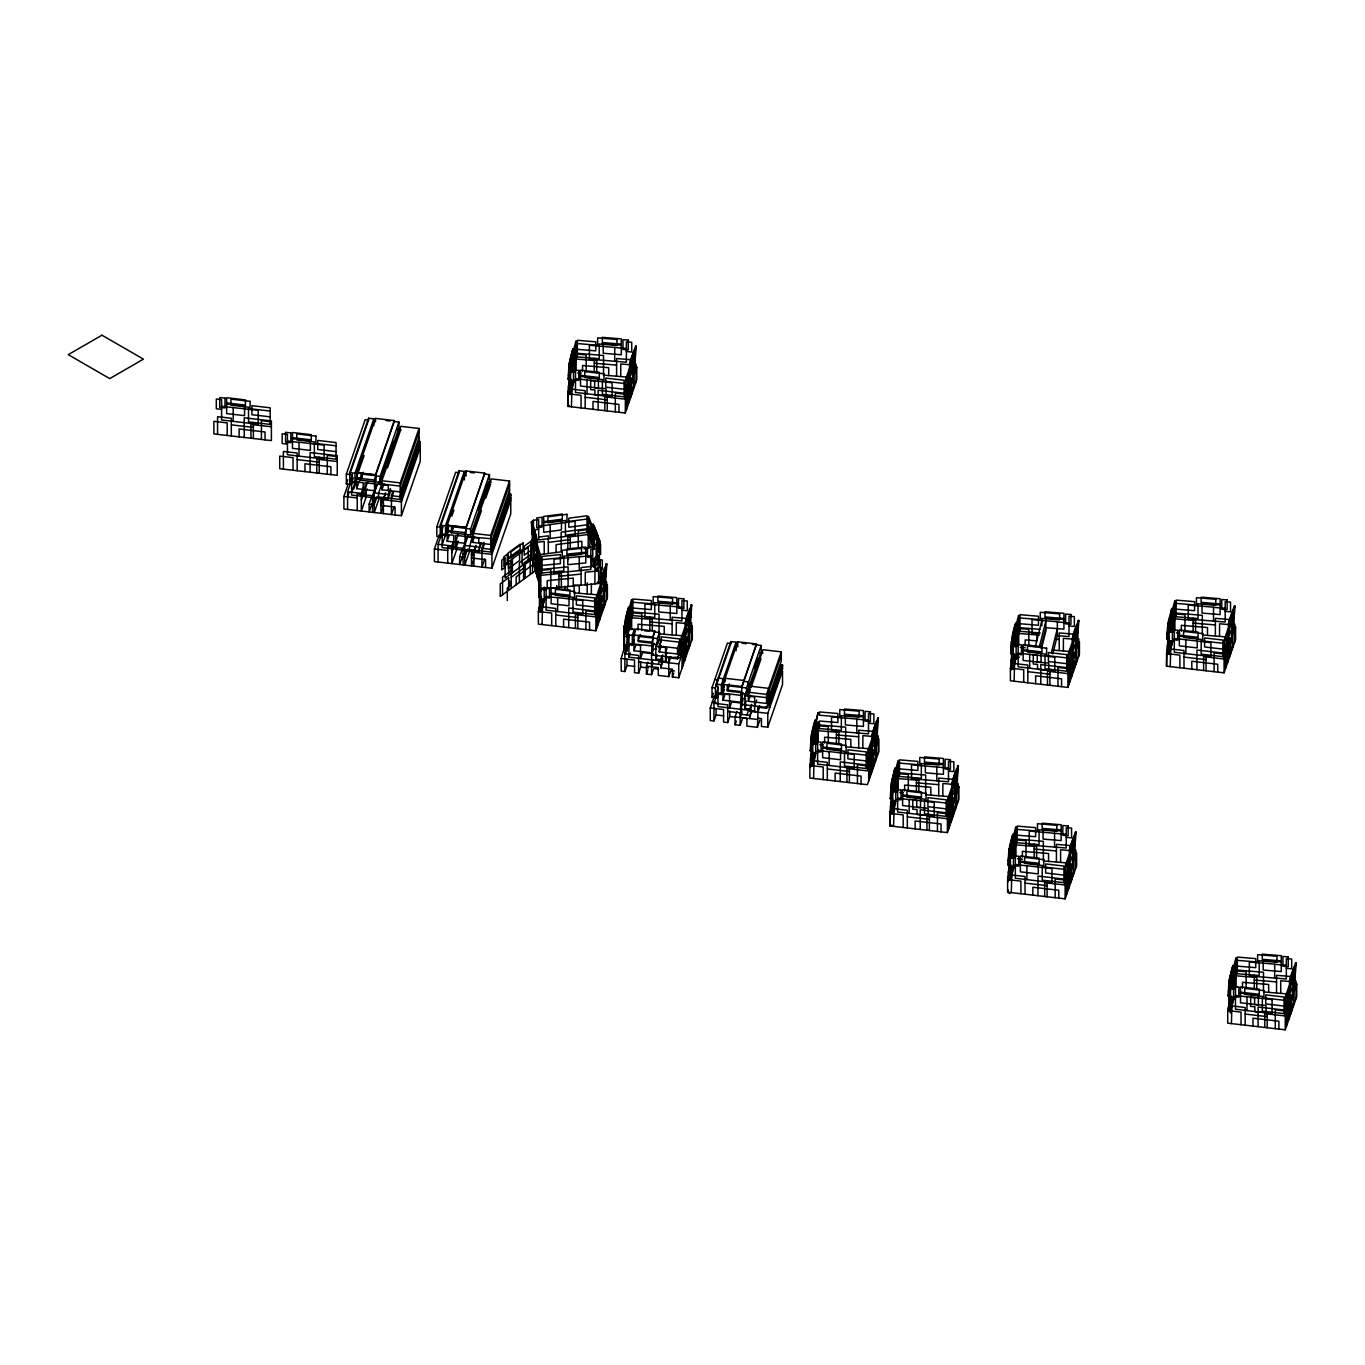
<?xml version="1.0" encoding="UTF-8"?>
<svg xmlns="http://www.w3.org/2000/svg" width="1365" height="1365" viewBox="0 0 1365 1365"><rect width="100%" height="100%" fill="white"/><g stroke="black" fill="none" stroke-linecap="round" stroke-linejoin="round"><path stroke-width="1.5" d="M569.615 366.434L572.208 356.009L572.208 366.656L569.615 377.081L569.615 361.247L572.345 350.293L572.345 356.504M569.615 367.441L573.027 354.525L573.027 348.502L570.229 359.678L570.229 365.701M575.945 344.151L572.788 356.794L572.788 370.154L576.132 356.811L599.235 358.739L599.235 345.379L577.344 343.553M568.881 373.328L574.204 351.795L574.204 365.752L572.618 372.133M568.881 376.399L568.113 379.487L568.881 366.656L568.881 387.029L570.57 380.289L570.57 366.4M575.945 349.952L573.283 360.599L573.283 351.539L575.945 340.892L575.945 357.511M626.586 377.047L603.535 375.136L603.535 355.48L576.132 353.194L572.174 372.287M570.297 378.514L568.284 386.534L567.755 406.378L625.272 413.015L636.79 379.794L636.79 367.202L634.196 365.086M573.146 370.939L576.132 359.029L596.761 360.735L596.761 372.594M569.222 405.524L567.755 406.378L567.755 393.768L569.7 386.005L569.7 394.417M570.297 385.101L571.696 379.453M575.194 368.669L574.682 370.785L574.682 359.865M570.672 394.69L573.505 383.343L573.505 367.304M539.209 583.623L539.977 580.552M546.085 599.525L540.796 598.911L538.714 597.205L539.482 584.374L539.482 604.763L541.171 598.109M594.662 380.75L594.628 387.745L606.094 388.701L606.094 395.782L594.918 394.86L594.918 389.963L590.618 389.605L590.67 380.289M539.482 591.062L540.216 585.175M539.977 590.328L539.209 593.4L539.09 564.598L540.796 570.382L550.812 569.393L550.812 588.179M538.714 597.205L539.482 594.133M541.171 591.011L541.99 587.701M540.898 596.249L538.902 609.353M543.748 588.673L544.106 587.257L544.106 589.97M604.729 605.224L604.729 592.615L607.391 584.937L607.391 597.529L595.891 630.749L538.356 624.112L538.356 611.503L540.301 603.74L540.301 612.134M540.898 602.835L541.837 599.064M541.274 612.424L544.891 597.955M625.153 626.16L627.746 614.728L627.746 625.375L626.091 631.995L626.091 625.119M631.483 602.869L628.327 615.496L628.327 628.856L631.654 615.513L654.756 617.441L654.756 604.081L632.882 602.255M624.419 632.029L629.743 610.496L629.743 624.47M623.634 638.189L624.419 635.1M631.483 608.654L628.821 619.3L628.821 610.257L631.483 599.61L631.483 616.229M684.053 635.919L659.056 633.838L659.056 614.182L631.654 611.912L627.712 630.988M624.419 642.881L623.822 650.337M628.156 630.852L631.654 617.731L652.299 619.454L652.299 631.312M630.732 627.388L630.203 629.487L630.203 618.567M626.962 650.371L627.712 647.385M811.731 738.107L814.342 727.682L814.342 738.346L811.731 748.771L811.731 732.92L814.461 721.966L814.461 728.176L811.731 739.113M810.998 745L816.338 723.467L816.338 737.441M810.998 748.071L810.23 751.159L810.998 738.329L810.998 758.701L812.687 751.961L812.687 738.073M814.734 743.823L818.249 730.702L838.895 732.408L838.895 744.283M876.245 759.162L876.245 746.57L878.906 738.875L878.906 751.484L867.406 784.687L809.872 778.05L809.872 765.441L811.817 757.677L811.817 766.089M812.414 756.773L813.352 753.002M812.789 766.362L813.557 763.342M815.622 755.033L814.291 760.356L814.291 752.473L813.557 778.477M891.737 786.001L894.331 775.576M891.737 787.008L894.467 776.054M898.068 763.718L892.676 785.967L892.676 799.941M891.004 792.894L892.676 786.155M891.004 795.966L890.236 799.054L891.004 786.223L891.004 806.596L892.676 799.856M898.068 769.519L895.406 780.166L895.406 771.106L898.068 760.459L898.068 777.077M948.692 796.614L925.658 794.703L925.658 775.047L898.238 772.761L894.297 791.854M892.42 798.081L890.407 806.101L889.878 825.944L947.395 832.582L958.895 799.361L958.895 786.769L956.302 784.653M894.74 791.7L896.327 785.319L896.327 771.361M895.269 790.506L898.238 778.579L918.884 780.302L918.884 792.161M894.297 808.234L894.297 800.368L893.563 826.371L891.345 825.091L889.878 825.944L889.878 813.335L891.806 805.572L891.806 813.984M892.42 804.668L893.358 800.897M892.795 814.257L895.628 802.91M916.768 800.317L916.751 807.312L928.217 808.268L928.217 815.349L917.041 814.427L917.041 809.53L912.741 809.172L912.793 799.856M1012.011 637.216L1011.243 650.064L1012.011 646.993M1012.25 640.833L1014.86 630.408M1012.25 641.84L1015.662 628.924L1015.662 622.901L1012.864 634.077L1012.864 640.1M1018.58 618.55L1015.441 631.193L1015.441 644.553L1018.768 631.21L1040.232 633.002M1011.516 647.727L1016.857 626.194L1016.857 640.151L1015.253 646.549M1011.516 650.798L1010.748 653.886L1011.516 641.055L1011.516 661.428L1013.205 654.688L1013.205 640.799M1018.58 624.351L1015.918 634.998L1015.918 625.938L1018.58 615.291L1018.768 645.27M1015.782 645.338L1018.768 633.428L1039.396 635.135M1076.763 661.889L1076.763 649.279L1079.425 641.601L1079.425 654.21L1067.925 687.414L1010.39 680.777L1010.39 668.168L1012.335 660.404L1012.335 668.816M1012.932 659.5L1014.349 653.852M1017.846 643.069L1017.317 645.184L1017.317 634.264M1013.308 669.089L1016.14 657.742L1016.14 641.704M1033.254 654.927L1037.264 655.268L1037.264 662.144L1048.729 663.1L1048.729 670.181L1037.554 669.26L1037.554 664.363L1033.254 664.004L1033.305 654.688M1035.318 646.635L1041.87 620.444M1039.311 647.061L1045.88 620.785M1040.83 647.88L1045.88 627.661L1045.88 617.014L1063.932 618.516M1041.614 648.136L1046.17 629.879M1051.272 652.965L1057.346 628.617M1052.79 653.954L1057.346 635.629L1069.017 636.602L1069.017 616.212L1074.357 616.656L1074.357 626.416L1069.017 625.972M1009.452 852.272L1012.062 841.847M1009.452 853.279L1012.199 842.324M1015.799 829.988L1010.407 852.238L1010.407 866.195L1008.735 872.866L1008.735 852.477L1007.95 865.308L1008.735 862.219M1008.735 859.165L1010.407 852.425M1015.799 835.772L1013.137 846.437L1013.137 837.376L1015.799 826.729L1015.799 843.348M1066.423 862.885L1043.372 860.957L1043.372 841.301L1015.97 839.031L1012.028 858.107M1010.134 864.352L1008.138 872.354L1008.138 881.654M1012.472 857.971L1014.059 851.589L1014.059 837.615M1013.001 856.776L1015.97 844.85L1036.615 846.573L1036.615 858.431M1009.929 893.546L1007.609 892.198L1007.609 879.606L1009.537 871.843L1009.537 880.237M1010.134 870.938L1011.55 865.274M1015.048 854.507L1014.519 856.623L1014.519 845.686L1015.97 839.885L1026.019 840.721L1026.019 857.544M1008.138 890.048L1007.609 892.198L1065.127 898.852L1076.627 865.632L1076.627 853.023L1073.965 860.718L1073.965 873.327M1010.527 880.527L1014.127 866.058M1168.406 626.262L1171.016 615.837M1172.091 611.366L1174.753 600.719L1174.924 630.698M1168.406 627.269L1171.818 614.335M1167.672 633.155L1174.753 603.978M1167.672 636.226L1166.904 639.315L1167.672 626.484L1167.672 646.856L1169.088 641.209M1174.753 609.78L1172.091 620.427L1171.818 608.329L1168.406 621.075L1168.406 636.909M1169.088 638.342L1167.092 646.362L1166.546 666.205L1224.081 672.843L1235.581 639.622L1235.581 627.03L1232.987 624.897M1171.426 631.961L1173.013 625.579L1173.013 611.622M1171.955 630.767L1174.924 618.84L1195.569 620.563L1195.569 632.422M1166.546 666.205L1166.546 653.596L1168.491 645.833L1168.491 654.245M1169.088 644.928L1170.027 641.158M1169.464 654.518L1172.296 643.171M1229.575 983.227L1232.186 972.801M1229.575 984.233L1232.987 971.3L1232.987 965.294L1230.206 976.47L1230.206 982.476M1235.922 960.943L1232.766 973.569L1232.766 986.946L1236.093 973.603L1259.195 975.531L1259.195 962.154L1237.321 960.346M1228.841 990.12L1234.182 968.587L1234.182 982.544L1232.578 988.925M1228.841 993.191L1228.073 996.279L1228.841 983.431L1228.841 1003.821L1230.53 997.081L1230.53 983.192M1235.922 966.727L1233.26 977.391L1233.26 968.331L1235.922 957.684L1235.922 974.303M1230.53 990.069L1229.575 993.874L1229.575 978.04L1232.322 967.085L1232.186 983.448L1230.94 988.414M1288.492 994.01L1263.495 991.928L1263.495 972.272L1236.093 969.986L1232.134 989.079M1230.257 995.307L1228.261 1008.411M1233.124 987.731L1236.093 975.804L1256.738 977.528L1256.738 989.386M1294.157 981.862L1296.75 983.994L1296.75 996.587L1285.25 1029.807L1227.715 1023.17L1227.715 1010.561L1229.66 1002.797L1229.66 1011.209M1230.257 1001.893L1231.674 996.245M1235.171 985.462L1234.643 987.577L1234.643 976.658L1236.093 970.856L1246.143 971.692L1246.143 988.516M1230.633 1011.482L1234.25 997.013M1254.623 997.542L1254.589 1004.538L1266.072 1005.493L1266.072 1012.574L1254.896 1011.653L1254.896 1006.756L1250.579 1006.397L1250.647 997.081M351.624 484.439L346.335 483.824L346.335 474.082L365.172 419.686L368.567 420.079L368.567 418.219L373.839 418.833L373.839 425.658M373.839 418.833L355.002 473.228L355.002 483.005L349.73 482.391L349.73 472.614L368.567 418.219M346.335 483.824L347.717 479.798M349.73 474.474L368.567 420.079M401.412 515.663L401.412 496.007L400.201 495.853L419.038 441.475L420.249 441.612L420.249 461.268L401.412 515.663L343.895 509.009L343.895 496.416L348.075 484.319M349.73 482.391L352.511 474.338M347.58 509.435L347.58 491.741L350.361 483.688M353.023 477.341L351.624 481.367L363.192 482.698L363.192 496.399L351.624 495.068L351.624 474.696L346.335 474.082M351.624 482.613L353.023 478.569M347.58 496.843L348.979 492.799M375.494 418.407L356.657 472.802L375.443 474.969L394.28 420.574L375.494 418.407L375.494 421.87M355.002 481.76L364.08 455.569M351.624 492.219L357.101 476.948M353.723 489.028L355.804 482.988M376.638 484.66L374.556 490.718L356.657 488.653L359.456 480.582M360.923 478.484L363.09 472.256M362.322 475.464L360.923 479.49L356.657 478.996M398.938 422.041L380.101 476.436L375.443 475.89L394.28 421.495L398.938 422.041L398.938 428.047L380.101 482.442L360.923 480.224L362.322 476.197M366.212 496.928L361.333 511.022L361.333 493.328L363.431 487.288M361.333 494.454L363.431 488.397M361.333 496.195L363.431 490.154M361.333 499.914L363.431 493.874M364.984 489.608L367.782 481.555M364.984 494.864L367.083 488.824M390.356 488.431L388.257 494.488L388.257 499.385L364.984 496.689L366.383 492.663M374.556 490.718L374.556 480.053L375.955 476.027M374.556 481.794L375.955 477.767M374.556 483.824L375.955 479.798M371.928 503.873L369.147 511.926L369.147 504.06L371.928 496.007M372.56 512.319L372.56 495.734L376.04 485.667M372.56 497.56L376.74 485.479M379.146 498.413L374.266 512.523L374.266 492.867L377.047 484.814M379.931 480.258L378.532 484.285L393.188 441.304M375.665 497.389L374.266 501.416L372.56 501.211M419.038 437.517L400.201 491.912L381.927 489.796L381.927 480.736L400.764 426.341L419.038 428.456L419.038 442.328L400.201 496.724M377.047 496.587L374.266 504.658L369.147 504.06M382.012 483.278L378.532 493.362L378.532 496.979L401.412 499.624L420.249 445.229M387.506 467.888L400.764 429.617L397.369 429.224M381.927 489.796L384.026 483.756M382.354 498.157L380.971 502.183L383.394 502.474M383.053 499.385L380.971 505.425L395.065 507.046L395.065 514.929M383.394 498.822L385.493 492.782M383.394 499.744L385.493 493.703M383.753 505.238L380.971 513.291L380.971 499.471L401.412 501.825L420.249 447.43M388.257 498.106L391.055 490.035M394.246 506.449L391.448 514.503L391.448 495.717L392.847 491.69M391.448 498.464L393.547 492.424M403.699 489.404L400.201 499.471L400.201 482.852L419.038 428.456M419.038 431.715L400.201 486.111L378.532 483.62M414.858 457.173L418.355 447.089M420.249 441.612L401.412 496.86L391.448 495.717M442.141 537.008L436.834 536.394L436.834 526.651L455.671 472.256L459.084 472.648L459.084 470.789L464.356 471.403L464.356 479.934M448.556 527.538L445.519 535.575L440.247 534.961L440.247 525.184L459.084 470.789M440.247 527.044L459.084 472.648M491.929 568.232L491.929 548.576L490.718 548.423L509.554 494.045L510.766 494.181L510.766 513.837L491.929 568.232L434.394 561.578L434.394 548.986L439.291 534.875M440.247 534.961L443.028 526.907M438.08 562.005L438.08 544.311L440.878 536.257M445.519 535.575L445.519 525.798L464.356 471.403M466.455 528.596L465.055 532.623L465.055 543.287L447.174 541.222L447.174 525.371L466.011 470.976L484.797 473.143L465.96 528.46M445.519 534.329L448.3 526.276M451.798 516.192L453.897 510.152M442.141 544.789L445.621 534.705M448.641 526.327L447.174 530.558L465.055 532.623M447.174 534.517L448.556 530.49M447.174 541.222L449.256 535.165M452.907 526.822L451.44 532.794L470.618 535.012L489.455 480.617L489.455 474.611L484.797 474.064M453.538 526.02L451.44 532.06L447.174 531.565M451.44 532.794L453.538 526.754M457.429 547.484L451.849 563.591L451.849 545.898L453.231 541.871M451.849 547.024L453.231 542.98M451.849 552.484L453.231 548.457M455.5 542.178L458.299 534.125M455.5 547.433L457.599 541.393M480.173 543.031L478.774 551.955L455.5 549.259L458.299 541.205M465.055 533.63L465.96 533.732L465.96 527.538L484.797 473.143M462.445 556.442L459.647 564.496L459.647 556.63L462.445 548.576M463.059 564.888L463.059 548.321L467.854 535.216M463.059 550.129L468.263 535.37M470.618 535.012L470.618 529.006L489.455 474.611M478.108 509.998L487.186 483.807M466.165 549.958L464.782 553.985L463.059 553.781M509.554 490.086L490.718 544.481L472.444 542.366L472.444 533.306L491.281 478.91L509.554 481.026L509.554 494.898L490.718 549.293M467.564 549.157L464.782 557.227L459.647 556.63M471.829 537.878L469.031 549.549L491.929 552.194L510.766 497.798L509.554 497.645M472.444 536.582L481.504 510.391M485.684 498.293L490.581 484.2M472.444 542.366L474.525 536.326M469.662 550.982L464.782 565.093L464.782 545.437L478.774 547.058M472.87 550.726L471.471 554.753L473.911 555.043M472.171 555.982L473.57 551.955M473.911 551.392L475.993 545.352M473.911 552.313L475.993 546.273M474.269 557.807L471.471 565.861L471.471 552.04L491.929 554.395L510.766 500M478.774 550.675L481.572 542.605M484.763 559.019L481.964 567.072L481.964 548.286L484.063 542.246M481.964 551.033L484.063 544.993M490.718 552.04L490.718 535.421L509.554 481.026M509.554 484.285L490.718 538.68L469.031 536.855M491.417 550.027L510.766 494.181M573.624 369.864L578.914 370.478L578.879 379.112M573.59 371.826L575.518 371.945L575.484 392.438L612.134 396.737L612.134 382.78L587.052 379.88L587.052 393.837M575.484 372.048L570.195 371.434L570.297 394.366M575.518 378.617L587.052 380.067M578.914 370.478L578.879 380.357L573.59 379.743M544.226 587.598L549.515 588.213L544.226 587.598L544.191 597.478L549.481 598.092L549.515 588.213M546.085 589.782L540.796 589.168L538.714 587.462M630.476 360.326L634.23 349.491L634.23 365.325L630.647 375.665L630.647 365.018L634.23 354.678M549.481 596.846L546.085 596.454L557.654 597.785M634.23 355.685L629.538 369.966L629.538 363.943L633.377 352.87L633.377 358.893M625.528 382.917L629.862 370.393L629.862 383.77L625.272 396.976L602.392 394.331L602.392 380.971L624.078 383.48M635.237 355.736L627.917 376.706L627.917 390.663L635.237 369.437L635.237 349.048L636.295 345.993L635.237 358.79M625.528 388.701L629.18 378.156L629.18 369.096L625.528 379.658L625.272 413.015M636.79 367.202L634.111 374.88L634.111 387.489M628.89 391.499L633.292 378.77M601.078 578.06L604.832 567.209L604.832 583.06L601.248 593.4L601.129 568.727L598.126 561.083L598.126 571.594M601.248 582.736L604.832 572.413M604.832 573.419L600.139 587.684L600.139 581.678L603.978 570.604L603.978 576.61M596.13 600.651L600.464 588.127L600.464 601.487L595.891 614.711L572.993 612.066L572.993 598.706L594.679 601.197M605.838 573.454L598.518 594.423L598.518 608.398L605.838 587.172L605.838 566.782L606.896 563.728L605.838 576.525M596.13 606.435L599.781 595.891L599.781 586.831L596.13 597.392L596.13 614.011M595.891 630.749L595.891 611.093L601.317 595.413L601.317 615.069M599.491 609.234L603.893 596.488M629.129 630.545L625.733 630.152L623.634 636.192L628.924 636.79L628.924 643.478L651.856 645.935M626.979 651.207L627.03 634.725L629.129 628.685L634.401 629.299L634.401 636.124M627.03 636.585L628.429 632.558M626.979 659.21L626.979 665.506L624.88 671.546L621.194 671.119L621.194 658.51L625.221 644.724L625.221 653.118M624.88 671.546L624.88 653.852L626.979 647.812M629.129 634.503L627.03 644.502L632.319 645.099L632.319 635.322L634.401 629.299M653.954 643.342L651.856 652.811L633.957 650.747L633.957 634.896L636.056 628.873L654.842 631.039L652.76 638.001M632.319 643.87L633.701 639.844M632.319 645.099L633.701 641.072M666.956 657.469L665.574 661.479L628.924 657.179L630.323 653.153M633.957 650.747L636.056 644.707L640.953 645.287M640.322 634.554L638.24 640.595L651.856 642.164L653.255 638.138M621.194 658.51L634.52 660.046L634.52 672.655L638.632 673.133L640.731 667.093L640.731 661.547M654.842 631.961L659.5 632.507L657.401 638.53L638.24 636.329L638.24 641.601L652.76 643.273L652.76 637.08L654.842 631.039M658.681 669.174L653.664 668.594L651.566 674.634L646.447 674.037L646.447 666.171L647.846 662.144M651.566 674.634L651.566 654.978L653.664 648.938L656.497 649.262M662.093 655.61L660.694 659.636L655.831 659.073L655.831 646.396L657.93 640.356L661.325 640.748L661.325 636.807L679.599 638.922L679.599 655.541L680.811 655.678L685.384 642.471L685.384 629.111L681.05 641.618M646.447 674.037L647.846 670.01M651.856 643.905L657.401 644.553L659.5 638.513L659.5 632.507M651.566 663.527L652.965 659.5M651.566 666.751L652.965 662.725M679.599 647.983L677.518 654.006L659.227 651.907L659.227 646.106L661.325 640.066M659.227 646.788L661.325 640.748M655.831 659.073L657.23 655.046M659.227 651.907L661.325 645.867M658.271 664.294L659.67 660.268M660.694 660.916L662.793 654.893M684.906 659.909L684.906 646.089L678.729 663.936L660.694 661.854L662.093 657.828M689.649 646.208L689.649 633.599L692.311 625.904L692.311 638.513L678.729 677.757L672.382 677.023L672.382 669.157L660.694 667.809L662.793 658.544M665.574 652.641L666.956 648.614M660.694 667.809L662.793 661.769L668.833 662.469M665.574 656.582L666.956 652.555M668.765 660.575L670.147 656.548M668.765 662.776L670.846 656.753M677.518 654.006L677.518 648.221L679.599 642.181L657.93 639.673M689.769 613.397L686.186 623.72L686.186 634.367L689.769 624.044L689.769 608.193L685.998 619.045L685.998 625.238L689.769 614.404M646.447 666.171L658.271 667.536L658.271 675.402L668.765 676.613L670.846 670.573L674.464 670.983M690.775 614.438L683.438 635.408L683.438 649.382L690.775 628.139L690.775 607.766L691.833 604.712L690.775 617.509M668.765 676.613L668.765 657.828L677.518 658.834L679.599 651.924L680.811 652.078L680.811 657.896L674.839 657.213M681.05 647.419L684.701 636.858L684.701 627.815L681.05 638.359L681.05 654.995M677.518 658.834L679.599 652.794L680.811 652.931L686.237 636.397L686.237 656.053M672.382 677.023L673.764 672.996M684.411 650.218L688.83 637.472M717.99 695.962L717.325 697.89L712.035 697.293L712.035 687.55L727.426 643.086L730.821 643.478L730.821 641.618L736.11 642.215L736.11 650.764M729.558 694.222L717.99 692.891L717.99 686.22L716.096 685.998L716.096 684.138L730.821 641.618M712.035 697.293L713.417 693.301M724.423 685.486L721.385 694.512L717.99 694.137L717.325 696.065L715.431 695.843L715.431 687.943L730.821 643.478M716.045 708.623L716.045 714.919L713.946 720.959L710.261 720.532L710.261 707.94L714.339 696.133M715.431 695.843L718.195 687.875M713.946 720.959L713.946 703.265L716.045 697.225M721.385 694.512L721.385 684.752L736.11 642.215M743.021 692.755L740.922 702.241L723.023 700.16L723.023 684.326L737.748 641.806L756.551 643.973L741.809 687.414M721.385 693.284L723.467 687.243M723.023 693.471L724.423 689.444M723.023 700.16L725.122 694.137L730.019 694.7M729.388 683.967L727.289 690.007L740.922 691.577L740.922 702.241M727.972 689.086L729.302 685.213M710.261 707.94L723.569 709.476L723.569 722.068L727.699 722.546L729.797 716.506L729.797 710.96M752.388 644.417L761.209 645.44L746.467 687.96L727.289 685.742L727.289 691.014L741.809 692.686L741.809 686.493L756.551 643.973M747.747 718.587L742.731 718.007L740.188 725.344L735.07 724.747L735.07 716.881L736.964 711.37M727.699 711.438L740.632 712.939L740.632 704.391L742.731 698.351L745.563 698.675M754.299 667.98L757.626 658.374M735.07 724.747L736.332 721.078M746.297 691.782L744.898 695.809L754.64 696.935L754.64 710.909L717.99 706.592L717.99 694.137M740.632 709.288L742.031 705.261M740.922 693.318L746.467 693.966L761.209 651.446L761.209 645.44M740.188 725.344L740.188 714.236L742.031 708.913M748.293 692.26L763.018 649.74L781.309 651.856L781.309 660.916L766.584 703.436L748.293 701.32L748.293 692.26L766.584 694.375L781.309 651.856M740.188 717.461L742.082 711.967M744.898 704.886L746.297 700.859M748.293 695.519L750.392 689.496L746.996 689.103M751.057 687.568L761.022 658.766M751.159 705.04L749.76 709.066L744.898 708.503L746.297 704.476M748.293 701.32L750.392 695.28M746.894 715.004L748.788 709.51M749.76 710.346L751.859 704.306M735.07 716.881L746.894 718.246L746.894 726.112L757.37 727.323L757.831 718.161L761.448 718.57L761.448 726.453L767.778 727.17L782.52 684.65L782.52 670.829L767.778 713.349L749.76 711.267L751.159 707.241M757.37 719.457L749.317 718.519L751.228 709.783M749.317 718.519L751.859 711.182L755.886 711.66M754.64 706.012L756.722 699.972M757.831 709.988L759.213 705.961M757.831 712.206L759.913 706.166M781.309 655.115L766.584 697.634L744.898 695.126L744.898 708.503M757.37 727.323L759.913 719.986M757.831 718.161L757.831 707.241L766.584 708.247L781.309 664.857L782.52 664.994L782.52 668.611L769.877 705.108L768.666 704.954L768.666 688.335L750.392 686.22M766.584 708.247L768.666 702.207L769.877 702.344L782.52 665.864L781.309 664.857M782.52 664.994L769.843 701.576L769.877 707.309L765.884 706.848M815.707 741.656L821.03 742.15L820.996 752.03L815.707 751.415L815.622 738.994M815.707 743.515L817.652 743.618L817.618 764.11L854.251 768.41L854.251 754.453L829.169 751.552L829.169 765.526M817.652 743.618L812.312 743.123L812.312 752.866L817.618 753.48M820.996 750.801L817.618 750.409L829.169 751.74M872.593 732.015L876.347 721.164L876.347 737.015L872.764 747.337L872.764 736.691L876.347 726.351M872.593 738.209L876.347 727.357M867.645 754.589L871.979 742.082L871.979 755.442L867.406 768.649L844.508 766.004L844.508 752.644L866.195 755.152M877.354 727.409L870.034 748.378L870.034 762.335L877.354 741.11L877.354 720.72L878.412 717.666L877.354 730.48M867.645 760.39L871.297 749.829L871.297 740.768L867.645 751.33L867.645 767.949M871.007 763.189L875.409 750.443M895.713 791.393L897.641 791.512L897.607 812.004L934.24 816.304L934.24 802.33L909.175 799.446L909.175 813.404M897.641 791.512L892.318 791L892.42 813.932M897.641 798.184L909.175 799.634M900.985 790.147L895.747 789.431L895.713 799.31L900.985 799.924L901.037 790.045M952.599 779.893L956.353 769.058L956.353 784.892L952.77 795.232L952.582 779.244L938.711 778.084L938.711 795.778M952.77 784.585L956.353 774.245M952.599 786.104L956.353 775.252M947.634 802.484L951.968 789.96L951.968 803.32L947.395 816.543L924.515 813.898L924.515 800.538L946.184 803.047M957.36 775.303L950.023 796.256L950.023 810.23L957.36 789.004L957.36 768.614L958.418 765.56L957.36 778.357M947.634 808.268L951.303 797.723L951.303 788.663L947.634 799.225L947.634 815.843M947.395 832.582L947.395 812.926L952.821 797.245L952.821 816.901M958.895 786.769L956.234 794.447L956.234 807.056M950.995 811.066L955.415 798.337M1016.225 646.225L1016.26 644.263L1021.549 644.877L1021.515 654.756L1016.225 654.142M1016.26 646.123L1018.171 646.345L1012.83 645.833L1012.83 655.592L1018.119 656.19M1018.119 653.135L1054.77 657.179L1054.77 671.136L1018.119 666.837L1018.171 646.345M1073.112 634.725L1076.866 623.89L1076.866 639.724L1073.282 650.064L1073.282 639.417L1076.866 629.077M1076.866 630.084L1073.112 640.936L1073.112 634.077L1059.223 632.933L1059.223 650.61M1068.164 657.316L1075.569 636.619L1075.569 650.593M1075.569 636.807L1077.872 630.135M1077.872 633.206L1078.93 620.393L1077.872 623.447L1077.872 643.836L1070.552 665.062L1070.552 651.105M1068.164 663.1L1071.815 652.555L1071.815 643.495L1068.164 654.057L1068.164 670.676M1067.925 687.414L1067.925 667.758L1073.351 652.078L1073.351 671.734M1071.525 665.898L1075.927 653.17M1013.444 857.664L1015.372 857.783L1015.338 878.258L1051.971 882.575L1051.971 868.601L1026.907 865.717L1026.907 879.674M1015.338 857.885L1010.049 857.271L1010.134 880.186M1015.372 864.455L1026.907 865.888M1018.717 856.418L1013.478 855.701L1013.444 865.581L1018.717 866.195L1018.751 856.316M1070.314 846.163L1074.084 835.312L1074.084 851.163L1070.501 861.503L1070.314 845.515L1056.425 844.355L1056.425 862.049M1070.501 850.839L1074.084 840.516M1070.314 852.374L1074.084 841.523M1065.365 868.754L1072.771 848.057L1072.771 862.015L1067.754 876.501L1067.754 862.526M1072.771 848.245L1075.074 841.557M1075.074 844.628L1076.149 831.831L1075.074 834.885L1075.074 855.258L1072.771 861.946M1065.365 874.538L1069.017 863.977L1069.017 854.934L1065.365 865.478L1065.365 882.114M1065.127 898.852L1065.127 879.197L1070.552 863.516L1070.552 883.172M1068.727 877.337L1073.146 864.591M1174.292 631.876L1168.986 631.261L1169.088 654.176M1174.327 638.445L1210.926 642.591L1210.926 656.565L1174.292 652.265L1174.327 631.773M1177.671 630.408L1172.433 629.692L1172.399 639.571L1177.671 640.185L1177.705 630.306M1229.456 624.829L1233.022 614.506M1229.268 626.364L1233.022 615.513M1224.32 642.744L1228.654 630.221L1228.654 643.58L1224.081 656.804L1201.2 654.159L1201.2 640.799L1222.869 643.307M1234.028 615.564L1226.708 636.517L1226.708 650.491L1234.028 629.265L1234.028 608.875L1235.103 605.821L1234.028 618.618M1224.32 648.529L1227.971 637.984L1227.971 628.924L1224.32 639.485L1224.32 656.104M1224.081 672.843L1224.081 653.187L1229.507 637.506L1229.507 657.162M1235.581 627.03L1232.919 634.708L1232.919 647.317M1227.681 651.327L1232.1 638.598M1233.602 986.656L1238.874 987.27L1233.602 986.656L1233.568 996.535L1238.84 997.15L1238.874 987.27M1238.84 995.904L1235.462 995.512L1247.013 996.86M1290.437 977.118L1294.191 966.266L1294.191 982.118L1290.625 992.457L1290.437 976.47L1276.548 975.31L1276.548 993.003M1290.625 981.793L1294.191 971.471M1290.437 983.329L1294.191 972.477M1285.489 999.709L1289.823 987.185L1289.823 1000.545L1285.25 1013.768L1262.352 1011.124L1262.352 997.764L1284.038 1000.272M1295.197 972.511L1287.878 993.481L1287.878 1007.455L1295.197 986.23L1295.197 965.84L1296.255 962.786L1295.197 975.583M1285.489 1005.493L1289.14 994.949L1289.14 985.888L1285.489 996.45L1285.489 1013.069M1285.25 1029.807L1285.25 1010.151L1290.676 994.471L1290.676 1014.127M1296.75 983.994L1294.088 991.673L1294.088 1004.282M1288.85 1008.291L1293.269 995.563M532.282 534.807L531.377 521.976L533.391 520.253L538.663 519.553L538.663 539.943L575.092 535.251L575.092 521.293L550.163 524.552L550.163 538.51M581.098 585.21L581.098 567.516L594.918 566.168L600.293 561.527L597.205 553.627L597.205 563.916M594.918 571.253L600.293 566.611M532.452 540.182L524.211 546.222L524.211 555.265L531.224 550.129M508.292 558.08L519.57 549.788L519.57 560.452L508.292 568.727L508.292 552.876L520.133 544.191L520.133 550.385L508.292 559.087M532.452 543.441L522.078 551.05L522.078 564.41L530.234 558.421M505.118 564.359L528.221 547.229L528.221 561.186L505.118 578.06L505.118 557.688L501.774 560.128L501.774 569.87L505.118 567.431M512.182 561.766L508.855 564.223L508.855 573.965M531.224 554.088L519.382 562.772L519.382 582.428M533.374 558.336L523.614 565.485L523.614 579.323M511.227 577.293L525.15 567.089M535.182 570.843L500.238 596.471L500.238 583.879L508.633 577.702L508.633 590.311M1019.467 657.043L1015.782 659.159L1015.782 655.234M543.662 521.635L561.459 519.297L561.459 529.944L543.662 532.282L543.662 516.431L562.346 513.991L562.346 520.184L543.662 522.641M586.984 519.058L565.417 521.874L565.417 535.234L588.179 532.265L593.331 545.403L593.331 532.043L588.452 519.604M538.663 526.242L550.163 524.74M538.663 529.313L533.391 529.995L533.391 520.253M586.984 524.843L568.796 527.231L568.796 518.171L586.984 515.799L586.984 532.418M599.389 548.355L591.147 527.129L591.147 541.103L594.287 549.139L594.287 544.243L588.179 528.647L561.169 532.179L561.169 551.835L540.369 554.548M538.663 537.076L548.303 535.814L548.303 553.507M536.547 542.451L544.208 541.444L544.208 554.054M548.303 542.4L570.263 539.533M583.964 548.849L588.179 548.303L588.179 528.647M531.958 522.095L533.05 525.133L532.862 534.926L531.958 522.095L533.05 525.133M531.958 523.955L532.145 522.078M532.282 525.047L532.282 545.437L538.544 566.782L538.544 552.808L532.282 531.736L532.862 533.698M592.768 546.99L587.462 547.519L587.462 557.295L592.768 556.766L592.785 546.222L588.179 534.466L567.84 537.128L567.84 548.986M585.79 552.262L567.806 554.019L567.806 564.683L585.79 562.909L585.79 547.058L566.902 548.918L566.902 555.128L585.79 553.269M542.007 559.65L563.813 557.517L563.813 570.877L540.796 573.129L536.889 559.855L536.889 546.478L540.591 559.07M579.238 556.852L590.857 555.709M590.857 558.78L596.181 558.268L596.181 548.525L590.857 549.037L590.857 569.427L554.019 573.112L554.019 559.155L579.238 556.681L579.238 570.638M542.007 565.434L560.384 563.643L560.384 554.582L542.007 556.391L542.007 573.01M536.155 573.402L536.155 553.763L540.796 569.512L568.096 566.833L568.096 586.489M558.916 576.286L581.098 574.102M621.297 344.117L603.245 342.615L603.245 353.262L621.297 354.763L621.297 338.912L602.34 337.343L602.34 343.553L621.297 345.123M626.381 348.502L589.407 345.226L589.407 359.2L626.381 362.203L626.381 341.813L631.722 342.257L631.722 352.016L626.381 351.556M577.344 349.338L595.805 350.873L595.805 341.83L577.344 340.295L577.344 356.913M576.132 354.064L586.182 354.9L586.182 371.724M630.459 364.762L620.751 363.96L620.751 376.569M594.321 363.261L616.588 365.103M577.719 372.986L580.927 373.242M590.618 380.528L594.628 380.869M1220.105 603.944L1202.036 602.443L1202.036 613.09L1220.105 614.591L1220.105 598.74L1201.132 597.17L1201.132 603.364L1220.105 604.951M1176.152 603.381L1198.026 605.207L1198.026 618.567L1174.924 616.639L1171.597 629.982L1171.597 616.605M1213.519 607.357L1225.19 608.329M1225.19 611.384L1230.53 611.827L1230.53 602.084L1225.19 601.641L1225.19 622.031L1188.198 619.028L1188.198 605.053L1213.519 607.169L1213.519 621.126M1176.152 609.165L1194.597 610.701L1194.597 601.658L1176.152 600.122L1176.152 616.741M593.57 565.946L591.898 565.81L591.898 558.387M1229.268 619.505L1215.379 618.345L1215.379 636.039M1229.268 624.59L1219.542 623.788L1219.542 636.397M1193.112 623.088L1215.379 624.931M1063.932 619.522L1044.976 617.953L1044.976 611.742L1063.932 613.329L1063.932 629.163L1045.88 627.661M597.188 582.173L601.078 582.497M1019.979 617.953L1041.87 619.778L1041.87 625.887M1057.346 621.928L1069.017 622.901M1176.528 632.814L1179.735 633.07M1227.323 637.046L1202.326 634.964L1202.326 615.308L1174.924 613.021L1170.982 632.114M1019.979 623.737L1038.441 625.272L1038.441 616.229L1019.979 614.694L1019.979 631.312M1039.891 629.35L1018.768 627.593L1014.809 646.686M1018.768 628.463L1028.818 629.299L1028.818 646.123M597.188 594.782L574.136 592.871L574.136 584.988L579.306 585.414L579.306 593.297M676.835 602.818L658.766 601.317L658.766 611.981L676.835 613.482L676.835 597.631L657.862 596.044L657.862 602.255L676.835 603.842M1036.956 634.008L1032.042 633.599L1032.042 619.625L1057.346 621.74L1057.346 635.698M1073.112 639.161L1063.386 638.359L1063.386 650.968M681.92 607.203L644.928 603.944L644.928 617.901L681.92 620.904L681.92 600.532L687.26 600.975L687.26 610.718L681.92 610.274M1055.486 639.195L1059.223 639.52M632.882 608.056L651.327 609.592L651.327 600.532L632.882 598.996L632.882 615.615M631.654 612.766L641.704 613.602L641.704 630.425M685.998 618.396L672.126 617.236L672.126 634.93M1020.372 647.385L1025.166 647.778M1053.319 650.132L1069.222 651.446M685.998 623.481L676.272 622.662L676.272 635.271M649.842 621.962L672.126 623.822M863.431 715.789L845.362 714.287L845.362 724.934L863.431 726.436L863.431 710.602L844.457 709.015L844.457 715.226L863.431 716.796M856.828 719.201L868.498 720.174M868.498 723.245L873.856 723.689L873.856 713.946L868.498 713.486L868.498 733.875L831.524 730.872L831.524 716.915L856.828 719.014L856.828 732.988M872.593 736.452L862.868 735.633L862.868 748.242M836.438 734.933L858.704 736.793M819.853 744.659L823.044 744.932M868.703 748.72L845.652 746.809L845.652 727.153L818.249 724.866L814.291 743.959M943.42 763.683L925.368 762.182L925.368 772.829L943.42 774.33L943.42 758.479L924.463 756.91L924.463 763.103L943.42 764.69M899.467 763.12L921.341 764.946L921.341 778.306L898.238 776.378L894.911 789.721L894.911 776.361M948.504 768.068L911.513 764.792L911.513 778.767L948.504 781.77L948.504 761.38L953.845 761.824L953.845 771.566L948.504 771.123M899.467 768.904L917.911 770.44L917.911 761.397L899.467 759.861L899.467 776.48M952.582 784.329L942.874 783.527L942.874 796.136M916.427 782.827L938.711 784.67M899.842 792.553L903.05 792.809M912.741 800.095L916.751 800.436M1061.151 829.954L1043.082 828.453L1043.082 839.1L1061.151 840.601L1061.151 824.75L1042.178 823.18L1042.178 829.374L1061.151 830.961M1017.198 829.391L1039.072 831.2L1039.072 844.56L1015.97 842.649L1012.642 855.974L1012.642 842.615M1066.236 834.322L1029.244 831.063L1029.244 845.037L1066.236 848.023L1066.236 827.651L1071.576 828.094L1071.576 837.837L1066.236 837.393M1017.198 835.175L1035.643 836.711L1035.643 827.651L1017.198 826.115L1017.198 842.751M1070.314 850.6L1060.588 849.798L1060.588 862.39M1034.158 849.081L1056.425 850.941M1017.573 858.807L1022.385 859.216M1281.274 960.909L1263.205 959.407L1263.205 970.054L1281.274 971.556L1281.274 955.705L1262.301 954.135L1262.301 960.329L1281.274 961.916M1274.671 964.321L1286.342 965.277M1286.342 968.348L1291.699 968.792L1291.699 959.049L1286.342 958.605L1286.342 978.995L1249.367 975.992L1249.367 962.018L1274.671 964.134L1274.671 978.091M1237.321 966.13L1255.766 967.666L1255.766 958.622L1237.321 957.087L1237.321 973.706M1290.437 981.554L1280.711 980.752L1280.711 993.362M1254.281 980.053L1276.548 981.896M1250.579 997.32L1254.589 997.661M580.517 375.358L598.416 377.423L598.416 388.07L580.517 386.005L580.517 370.154L599.303 372.321L599.303 378.532L580.517 376.365M570.195 381.176L575.484 381.791M624.078 389.264L605.787 387.148L605.787 378.105L624.078 380.221L624.078 396.84M571.44 389.11L585.193 390.697L585.193 408.391M567.755 393.768L581.063 395.304L581.063 407.913M585.193 397.283L607.254 399.826M385.988 420.539L390.134 421.017M226.641 402.931L244.54 404.996L244.54 415.642L226.641 413.578L226.641 397.727L245.427 399.911L245.427 406.105L226.641 403.938M270.185 411.053L248.515 408.545L248.515 421.904L271.396 424.549M221.608 406.309L258.241 410.353L258.241 424.31L221.608 420.01L221.608 399.621L216.318 399.024L216.318 408.766L221.608 409.381M397.369 429.89L400.764 430.282M270.185 416.837L251.911 414.738L251.911 405.678L270.185 407.794L270.185 424.413M271.396 421.802L261.432 420.642L261.432 439.445M419.038 442.328L420.249 442.465M271.396 426.767L250.955 424.396L250.955 438.233M231.316 424.856L253.378 427.399M292.485 437.687L310.384 439.752L310.384 450.416L292.485 448.334L292.485 432.5L311.271 434.667L311.271 440.861L292.485 438.694M336.046 445.809L314.36 443.301L314.36 456.678L337.24 459.305M287.452 441.066L299.02 442.396M287.452 444.137L282.163 443.523L282.163 433.78L287.452 434.394L287.452 454.767L324.102 459.084L324.102 445.109L299.02 442.209L299.02 456.183M336.046 451.61L317.755 449.495L317.755 440.434L336.046 442.55L336.046 459.169M337.24 456.558L327.293 455.415L327.293 474.201M470.277 472.392L474.423 472.87M337.24 461.524L316.799 459.169L316.799 472.99M297.161 459.613L319.222 462.172M487.885 481.794L491.281 482.186M349.73 472.614L355.002 473.228M375.529 475.668L361.008 473.996L360.923 480.224M509.554 494.898L510.766 495.034L491.929 549.43L481.964 548.286M356.726 477.784L361.008 478.262M356.657 477.989L374.556 480.053M381.927 480.736L400.201 482.852M374.556 481.06L375.443 481.163L375.529 474.747L356.726 472.58L356.657 488.653M374.266 492.867L388.257 494.488M347.58 491.741L361.333 493.328M372.56 495.734L357.203 493.976L357.203 510.544M343.895 496.416L357.203 497.952M447.174 525.371L465.96 527.538M440.247 525.184L445.519 525.798M470.618 529.006L451.508 526.566L451.508 530.831L447.242 530.354L447.242 525.15L466.028 527.317L466.028 528.238M436.834 526.651L442.141 527.265L442.141 547.638L453.692 548.969L453.692 535.268L442.141 533.937M472.444 533.306L490.718 535.421M438.08 544.311L451.849 545.898M463.059 548.321L447.72 546.546L447.72 563.114M434.394 548.986L447.72 550.522M1179.326 635.186L1197.224 637.25L1197.224 647.897L1179.326 645.833L1179.326 629.982L1198.112 632.149L1198.112 638.359L1179.326 636.192M471.471 557.995L485.582 559.616L485.582 567.499M1168.986 641.004L1174.292 641.618M1222.869 649.092L1204.595 646.976L1204.595 637.933L1222.869 640.031L1222.869 656.667M1224.081 653.187L1196.934 650.047L1196.934 669.703M1170.249 648.938L1184.001 650.525L1184.001 668.219M1166.546 653.596L1179.872 655.132L1179.872 667.741M1184.001 657.111L1206.063 659.653M551.119 593.075L569.017 595.157L569.017 605.804L551.119 603.74L551.119 587.888L569.922 590.055L569.922 596.266L551.119 594.099M1023.153 649.757L1041.051 651.822L1041.051 662.469L1023.153 660.404L1023.153 644.553L1041.956 646.72L1041.956 652.931L1023.153 650.764M1066.713 657.879L1045.027 655.371L1045.027 668.731L1067.925 671.375L1072.498 658.169L1072.498 644.792M594.679 606.998L576.388 604.883L576.388 595.84L594.679 597.938L594.679 614.574M1066.713 663.663L1048.422 661.547L1048.422 652.504L1066.713 654.62L1066.713 671.239M595.891 611.093L568.727 607.954L568.727 627.61M542.042 606.845L555.794 608.432L555.794 626.125M1067.925 667.758L1040.761 664.619L1040.761 684.275M1014.076 663.509L1027.828 665.096L1027.828 682.79M557.654 611.571L557.654 597.614L582.736 600.498L582.736 614.472L546.085 610.155L546.136 589.68M538.356 611.503L551.682 613.039L551.682 625.648M555.794 615.018L577.856 617.56M1010.39 668.168L1023.716 669.703L1023.716 682.312M1027.828 671.682L1049.89 674.225M644.468 630.767L648.614 631.244M742.031 643.222L746.177 643.7M633.957 634.896L652.76 637.08M627.03 634.725L632.319 635.322M763.018 652.999L759.622 653.289M659.227 646.106L677.518 648.221M655.831 646.396L665.574 647.522L665.574 661.479M628.924 646.549L623.634 645.935L624.419 625.358L624.419 645.747M781.309 668.475L782.52 668.611M653.664 653.835L642.591 652.47L640.492 658.595L640.492 644.621M651.566 654.978L677.518 657.964M624.88 653.852L638.632 655.439L638.632 673.133M638.632 662.025L660.694 664.567M626.979 665.506L634.674 666.393M640.731 667.093L648.529 667.997M714.782 679.565L718.195 679.958L718.195 678.098L723.467 678.712L723.467 688.489M723.023 684.326L741.809 686.493M716.096 684.138L721.385 684.752M712.035 687.55L715.431 687.943M740.922 695.348L729.558 694.034L729.558 708.008L731.657 701.9L742.731 703.248M768.666 701.354L769.877 701.491L768.632 701.439M768.632 702.293L769.843 702.446M740.632 704.391L766.584 707.377M712.342 701.9L716.045 702.327M713.946 703.265L727.699 704.852L727.699 722.546M740.188 714.236L749.317 715.277M716.045 714.919L723.74 715.806M729.797 716.506L735.65 717.188M822.651 747.03L840.533 749.095L840.533 759.742L822.651 757.677L822.651 741.826L841.437 744.01L841.437 750.204L822.651 748.037M866.195 760.936L847.904 758.838L847.904 749.777L866.195 751.893L866.195 768.512M813.557 760.783L827.309 762.37L827.309 780.063M809.872 765.441L823.197 766.976L823.197 779.586M827.309 768.956L849.388 771.498M902.64 794.925L920.539 796.989L920.539 807.636L902.64 805.572L902.64 789.721L921.426 791.888L921.426 798.098L902.64 795.932M892.318 800.743L897.607 801.357M946.184 808.831L927.91 806.715L927.91 797.672L946.184 799.771L946.184 816.407M947.395 812.926L920.249 809.786L920.249 829.442M893.563 808.677L907.316 810.264L907.316 827.958M889.878 813.335L903.186 814.871L903.186 827.48M907.316 816.85L929.377 819.392M1020.372 861.179L1038.27 863.243L1038.27 873.907L1020.372 871.843L1020.372 855.992L1039.157 858.158L1039.157 864.369L1020.372 862.185M1063.915 869.3L1042.246 866.809L1042.246 880.169L1065.127 882.814L1069.699 869.59L1069.699 856.23M1010.049 867.014L1015.338 867.628M1063.915 875.101L1045.641 872.986L1045.641 863.926L1063.915 866.041L1063.915 882.66M1065.127 879.197L1037.98 876.057L1037.98 895.713M1011.294 874.931L1025.047 876.518L1025.047 894.212M1007.609 879.606L1020.918 881.142L1020.918 893.734M1025.047 883.104L1047.109 885.663M1240.495 992.15L1258.376 994.215L1258.376 1004.862L1240.495 1002.797L1240.495 986.946L1259.281 989.113L1259.281 995.324L1240.495 993.157M1230.155 997.969L1235.462 998.583M1284.038 1006.056L1265.764 1003.94L1265.764 994.897L1284.038 996.996L1284.038 1013.632M1285.25 1010.151L1258.103 1007.012L1258.103 1026.668M1231.418 1005.903L1245.17 1007.489L1245.17 1025.183M1247.013 1010.561L1235.462 1009.23L1235.496 988.738L1230.155 988.226L1230.257 1013.001M1227.715 1010.561L1241.041 1012.096L1241.041 1024.706M1245.17 1014.076L1267.232 1016.618M594.219 531.241L598.262 541.513M594.031 531.736L598.262 542.519M599.389 551.426L600.583 554.463L600.583 544.72L599.389 541.683L599.389 562.056L596.778 555.418M588.452 525.389L592.564 535.882L592.564 526.839L588.452 516.328L588.452 532.964M592.785 548.935L592.239 542.605M595.754 556.493L597.205 560.213M592.239 558.643L595.447 566.833L595.447 558.968M596.027 568.335L597.205 571.321L597.205 567.618M598.86 575.535L601.129 581.336M531.377 521.976L532.469 525.03M533.152 530.695L536.206 541.086L536.206 551.733L533.152 541.342L533.152 525.508L536.36 536.411L536.36 542.605L533.152 531.702M540.591 564.854L537.469 554.241L537.469 545.198L540.591 555.811L540.591 572.43M533.937 554.804L537.725 567.601M1296.016 998.719L1296.016 981.026L1293.269 988.96L1293.269 1006.653M1292.894 979.012L1292.894 992.969M1291.699 1011.175L1291.699 1003.292L1286.513 1018.273L1286.513 1026.139M1289.328 1018L1289.328 1004.162L1285.25 1015.97L1264.792 1013.615L1264.792 1027.436M1288.85 1003.36L1288.85 1019.399M1287.246 1024.057L1287.246 1005.254L1285.25 1011.004L1275.285 1009.861L1275.285 1028.647M1278.903 1029.073L1278.903 1021.208L1252.968 1018.205L1252.968 1026.071M1268.665 992.355L1268.665 984.489L1242.491 982.305L1242.491 988.209M1267.232 1011.687L1267.232 1027.726M1254.281 975.122L1254.281 989.181M1236.093 969.986L1236.093 987.663M1234.847 641.755L1234.847 624.061L1232.1 632.012L1232.1 649.706M1233.465 984.097L1233.465 989.028M1233.465 996.211L1233.465 1000.135M1233.124 997.627L1233.124 1001.552M1232.134 1005.459L1232.134 997.593L1231.418 1023.596M1231.725 622.048L1231.725 636.022M1230.53 654.21L1230.53 646.327L1225.343 661.308L1225.343 669.174M1228.176 661.035L1228.176 647.198L1224.081 659.005L1203.623 656.65L1203.623 670.471M1227.681 646.396L1227.681 662.435M1226.077 667.093L1226.077 648.29L1224.081 654.057L1214.116 652.897L1214.116 671.682M1217.734 672.109L1217.734 664.243L1191.799 661.24L1191.799 669.106M1207.496 635.39L1207.496 627.525L1181.339 625.341L1181.339 631.244M1206.063 654.722L1206.063 670.761M1193.112 618.157L1193.112 632.217M1185.861 639.707L1185.861 653.664M1184.974 631.551L1184.974 614.728L1174.924 613.892L1173.473 619.693L1173.473 630.613M1172.296 627.132L1172.296 632.063M1171.955 640.663L1171.955 644.587M1171.153 610.121L1171.016 626.484L1169.361 633.104L1169.361 626.228M1170.982 648.494L1170.982 640.629L1170.249 666.632M1169.037 619.505L1169.037 625.511M1078.674 656.326L1078.674 638.632L1075.927 646.583L1075.927 664.277M1075.893 867.765L1075.893 850.071L1073.146 858.005L1073.146 875.699M1074.374 668.782L1074.374 660.916L1069.187 675.88L1069.187 683.746M1072.003 675.607L1072.003 661.786L1067.925 673.593L1047.467 671.222L1047.467 685.059M1071.525 660.967L1071.525 677.006M1071.576 880.203L1071.576 872.337L1066.389 887.318L1066.389 895.184M1069.904 681.664L1069.904 662.878L1067.925 668.628L1057.96 667.468L1057.96 686.271M1069.222 887.045L1069.222 873.208L1065.127 885.015L1044.686 882.66L1044.686 896.481M1068.727 872.406L1068.727 888.444M1067.123 893.102L1067.123 874.3L1065.127 880.05L1055.162 878.906L1055.162 897.692M1061.578 686.68L1061.578 678.814L1035.643 675.812L1035.643 683.694M1058.779 898.119L1058.779 890.236L1032.844 887.25L1032.844 895.116M1054.565 833.162L1054.565 847.136M1049.89 669.294L1049.89 685.332M1048.559 861.4L1048.559 853.517L1022.385 851.351L1022.385 857.254M1047.109 880.732L1047.109 896.771M1036.956 632.729L1036.956 640.885L1025.166 639.912L1025.166 645.816M1034.158 844.15L1034.158 858.227M1029.688 654.279L1029.688 668.236M1015.97 839.031L1015.97 856.708M1014.809 663.066L1014.809 655.2L1014.076 681.203M1013.359 853.142L1013.359 858.073M1013.359 865.239L1013.359 869.181M1012.932 668.765L1012.932 652.914L1010.936 660.933L1010.936 670.215M1013.001 866.656L1013.001 870.597M1012.028 874.504L1012.028 866.639L1011.294 892.625M958.162 801.494L958.162 783.8L955.415 791.751L955.415 809.445M955.039 781.787L955.039 795.761M953.862 813.95L953.862 806.067L948.675 821.048L948.675 828.913M951.49 820.775L951.49 806.937L947.395 818.744L926.954 816.389L926.954 830.227M950.995 806.135L950.995 822.174M949.392 826.832L949.392 808.046L947.395 813.796L937.448 812.636L937.448 831.421M941.048 831.848L941.048 823.982L915.13 820.979L915.13 828.862M936.834 766.908L936.834 780.865M930.828 795.13L930.828 787.264L904.654 785.08L904.654 790.983M929.377 814.461L929.377 830.5M916.427 777.896L916.427 791.956M908.305 791.29L908.305 774.467L898.238 773.631L896.805 779.432L896.805 790.352M898.238 772.761L898.238 790.437M895.628 786.871L895.628 791.802M895.269 800.402L895.269 804.326M878.173 753.599L878.173 735.906L875.409 743.857L875.409 761.551M875.05 733.892L875.05 747.866M873.856 766.055L873.856 758.189L868.669 773.153L868.669 781.019M872.832 769.007L872.832 749.368L867.406 765.031L840.243 761.909L840.243 781.548M872.593 744.846L872.593 731.35L858.704 730.207L858.704 747.901M871.484 772.88L871.484 759.059L867.406 770.867L846.948 768.495L846.948 782.333M871.007 758.24L871.007 774.279M869.386 778.937L869.386 760.151L867.406 765.902L857.442 764.741L857.442 783.544M861.059 783.954L861.059 776.088L835.124 773.085L835.124 780.968M850.822 747.235L850.822 739.369L824.648 737.185L824.648 743.089M849.388 766.567L849.388 782.606M836.438 730.002L836.438 744.079M828.299 743.396L828.299 726.572L818.249 725.736L816.799 731.538L816.799 742.458M819.461 728.586L819.461 721.01L837.922 722.546L837.922 713.503L819.461 711.967L819.461 715.226L841.352 717.052L841.352 730.412L818.249 728.483L814.922 741.826L814.922 728.466L818.079 712.564L815.417 723.228L815.417 732.271L818.079 721.624L818.079 729.183M818.249 730.702L818.249 742.543M815.263 752.507L815.263 756.449M812.414 766.038L812.414 750.187L810.418 758.206L810.418 767.505M770.116 700.791L770.116 704.408M767.778 713.349L767.778 727.17M766.584 694.375L766.584 703.436M749.76 709.066L749.76 711.267M748.566 687.926L748.566 681.92L743.908 681.374L743.908 680.452L725.122 678.286L725.122 681.749M746.467 687.96L746.467 693.966M742.731 698.351L742.731 701.61M737.748 641.806L737.748 646.993M717.325 696.065L717.325 697.89M691.577 640.646L691.577 622.952L688.83 630.886L688.83 648.58M688.455 620.939L688.455 634.896M687.26 653.084L687.26 645.218L682.073 660.182L682.073 668.065M684.411 645.287L684.411 661.325M682.807 647.181L682.807 665.966M678.729 663.936L678.729 677.757M670.249 606.043L670.249 620.017M664.243 634.264L664.243 626.399L638.069 624.214L638.069 630.118M660.694 659.636L660.694 661.854M657.401 638.53L657.401 644.553M651.856 642.164L651.856 652.811M649.842 617.031L649.842 631.108M636.039 381.927L636.039 364.233L633.292 372.184L633.292 389.878M632.916 362.22L632.916 376.194M631.739 394.383L631.739 386.517L626.552 401.481L626.552 409.346M631.654 611.912L631.654 629.589M630.715 397.334L630.715 377.678L625.272 393.359L598.126 390.219L598.126 409.875M630.476 366.537L630.459 359.678L616.588 358.517L616.588 376.211M630.459 366.878L630.459 371.075M629.367 401.208L629.367 387.387L625.272 399.177L604.832 396.823L604.832 410.66M629.043 626.023L629.043 630.954M628.89 386.568L628.89 402.607M628.924 644.707L628.924 657.179M627.883 615.206L627.883 608.995L625.153 619.949L625.153 629.111M627.269 407.265L627.269 388.479L625.272 394.229L615.325 393.069L615.325 411.872M625.818 645.662L625.818 653.067M625.733 630.152L625.733 634.043M618.942 412.281L618.942 404.415L593.007 401.412L593.007 409.295M614.711 347.341L614.711 361.298M608.705 375.563L608.705 367.697L582.531 365.513L582.531 371.417M607.254 394.894L607.254 410.933M606.64 599.662L606.64 581.968L603.893 589.902L603.893 607.596M603.535 579.954L603.535 593.911M602.323 569.734L602.323 559.991L598.894 559.701L598.894 557.841M602.34 612.117L602.34 604.234L597.153 619.215L597.153 627.081M600.293 561.527L600.293 579.221M599.969 618.942L599.969 605.105L595.891 616.912L575.433 614.557L575.433 628.378M599.491 604.303L599.491 620.341M597.87 624.999L597.87 606.197L595.891 611.947L585.926 610.803L585.926 629.589M596.778 541.53L596.778 555.504M594.918 566.168L594.918 583.862M594.321 358.33L594.321 372.389M594.287 557.995L594.287 563.899M593.57 560.827L593.57 567.175M591.352 583.793L591.352 594.304M589.612 548.013L590.414 535.234L588.179 529.518L578.265 530.797L578.265 547.638M589.543 630.016L589.543 622.133L563.609 619.147L563.609 627.013M587.189 582.838L587.189 593.946M585.244 584.8L585.244 572.208L598.638 570.894L598.638 583.486L540.796 589.168L530.968 555.777L530.968 543.168L533.237 550.897L533.237 563.506M581.865 547.16L581.865 541.257L556.084 544.635L556.084 552.501M577.856 612.629L577.856 628.668M576.132 353.194L576.132 370.871M573.249 585.977L573.249 578.112L547.177 580.671L547.177 588.537M573.146 380.835L573.146 384.759M572.174 388.667L572.174 380.801L571.44 406.804M570.263 534.602L570.263 548.679M568.232 555.606L568.232 559.616M567.362 586.404L567.362 590.328M564.922 586.199L564.922 590.124M561.356 587.155L561.356 573.317L540.796 575.347L537.298 563.472L537.298 577.293M558.916 571.355L558.916 587.394M556.784 585.517L556.784 589.458M543.748 598.57L543.748 602.494M542.775 606.401L542.775 598.535L542.042 624.522M540.796 569.512L540.898 612.083M539.977 585.67L539.977 589.083M539.721 585.483L539.721 577.617L535.285 562.568L535.285 570.433M537.725 562.67L537.725 578.709M534.261 538.254L534.261 552.228M533.937 565.895L533.937 548.218L531.599 540.233L531.599 557.927M532.504 572.788L532.504 564.922L516.158 576.917L516.158 584.8M530.234 555.674L530.234 574.46M525.15 562.158L525.15 578.197M512.404 558.831L512.404 572.788M511.227 588.4L511.227 570.707L502.559 577.071L502.559 594.765M510.988 560.793L510.988 570.553M509.64 581.166L509.64 586.25L507.302 587.957L507.302 600.566M478.774 543.099L478.774 537.981L455.5 535.302L455.5 549.259M473.911 550.112L473.911 566.151M466.011 470.976L466.011 476.163M394.28 420.574L394.28 421.495M388.257 490.53L388.257 485.411L364.984 482.732L364.984 496.689M383.394 497.543L383.394 513.581M380.101 476.436L380.101 482.442M330.91 474.611L330.91 466.745L304.975 463.759L304.975 471.625M319.222 457.224L319.222 473.28M310.094 472.222L310.094 452.566L337.24 455.705L337.24 475.344L279.723 468.707L279.723 456.098L293.031 457.65L293.031 470.243M297.161 470.72L297.161 453.026L283.408 451.44L283.408 469.133M265.049 439.854L265.049 431.988L239.131 428.985L239.131 436.868M253.378 422.468L253.378 438.506M244.25 437.448L244.25 417.809L271.396 420.932L271.396 440.588L213.878 433.951L213.878 421.341L227.187 422.877L227.187 435.486M233.176 407.453L233.176 421.427M231.316 435.964L231.316 418.27L217.564 416.683L217.564 434.377M569.376 362.817L568.608 375.665L569.376 362.817M624.897 621.536L624.129 634.384L624.897 621.536M628.548 607.22L625.767 618.396L625.767 624.402L628.548 613.226L628.548 607.22M811.493 734.489L810.725 747.337L811.493 734.489M815.144 720.174L812.363 731.35L812.363 737.373L815.144 726.197L815.144 720.174M891.499 782.384L890.731 795.232L891.499 782.384M894.467 769.86L891.737 780.814L891.737 796.648L894.331 786.223L894.467 769.86M895.15 768.068L892.352 779.244L892.352 785.25L895.15 774.091L895.15 768.068M1014.98 624.692L1012.25 635.646L1012.25 651.497L1014.86 641.055L1014.98 624.692M1009.213 848.655L1008.445 861.503L1009.213 848.655M1012.199 836.131L1009.452 847.068L1009.452 862.919L1012.062 852.494L1012.199 836.131M1012.864 834.339L1010.083 845.515L1010.083 851.521L1012.864 840.345L1012.864 834.339M1168.167 622.645L1167.399 635.493L1168.167 622.645M1229.336 979.609L1228.568 992.457L1229.336 979.609M635.612 346.096L634.554 358.927L635.612 346.096M606.214 563.83L605.156 576.644L606.214 563.83M691.151 604.814L690.093 617.628L691.151 604.814M688.915 611.588L685.076 622.662L685.076 628.668L688.915 617.594L688.915 611.588M877.729 717.768L876.688 730.599L877.729 717.768M875.494 724.542L871.655 735.616L871.655 741.639L875.494 730.565L875.494 724.542M957.735 765.663L956.677 778.494L957.735 765.663M955.5 772.436L951.661 783.51L951.661 789.516L955.5 778.46L955.5 772.436M1076.012 627.269L1072.173 638.342L1072.173 644.365L1076.012 633.292L1076.012 627.269M1078.248 620.495L1077.19 633.326L1078.248 620.495M1073.214 838.707L1069.392 849.781L1069.392 855.787L1073.214 844.713L1073.214 838.707M1075.466 831.933L1074.409 844.747L1075.466 831.933M1233.022 609.319L1229.268 620.154L1229.456 635.493L1233.022 625.153L1233.022 609.319M1232.168 612.697L1228.346 623.771L1228.346 629.777L1232.168 618.72L1232.168 612.697M1234.421 605.923L1233.363 618.755L1234.421 605.923M1293.338 969.662L1289.515 980.735L1289.515 986.741L1293.338 975.685L1293.338 969.662M1295.59 962.888L1294.532 975.702L1295.59 962.888M507.251 554.258L503.907 556.698L503.907 566.475L507.251 564.035L507.251 554.258M523.068 542.963L510.971 551.835L510.971 557.841L523.068 548.969L523.068 542.963M101.948 335.193L68.25 354.661L109.729 378.6L143.427 359.149L101.948 335.193M542.024 517.267L536.769 517.949L536.769 527.726L542.024 527.027L542.024 517.267M566.987 514.315L547.911 516.806L547.911 522.812L566.987 520.321L566.987 514.315M581.507 548.406L562.226 550.3L562.226 556.323L581.507 554.429L581.507 548.406M628.292 340.124L622.969 339.68L622.969 349.457L628.292 349.901L628.292 340.124M616.997 339.493L597.631 337.872L597.631 343.895L616.997 345.499L616.997 339.493M1227.101 599.952L1221.76 599.508L1221.76 609.268L1227.101 609.711L1227.101 599.952M1215.788 599.32L1196.44 597.699L1196.44 603.722L1215.788 605.326L1215.788 599.32M1070.928 614.523L1065.604 614.079L1065.604 623.856L1070.928 624.3L1070.928 614.523M1059.632 613.892L1040.266 612.271L1040.266 618.294L1059.632 619.898L1059.632 613.892M683.831 598.826L678.507 598.382L678.507 608.159L683.831 608.602L683.831 598.826M672.518 598.194L653.17 596.59L653.17 602.596L672.518 604.217L672.518 598.194M870.409 711.796L865.086 711.353L865.086 721.13L870.409 721.573L870.409 711.796M859.114 711.165L839.765 709.561L839.765 715.567L859.114 717.171L859.114 711.165M950.415 759.691L945.092 759.247L945.092 769.007L950.415 769.451L950.415 759.691M939.12 759.059L919.754 757.439L919.754 763.462L939.12 765.065L939.12 759.059M1068.147 825.944L1062.823 825.501L1062.823 835.278L1068.147 835.721L1068.147 825.944M1056.834 825.313L1037.485 823.709L1037.485 829.715L1056.834 831.336L1056.834 825.313M1288.27 956.899L1282.929 956.455L1282.929 966.232L1288.27 966.676L1288.27 956.899M1276.957 956.285L1257.609 954.664L1257.609 960.687L1276.957 962.291L1276.957 956.285M603.961 373.788L584.783 371.57L584.783 377.593L603.961 379.794L603.961 373.788M224.986 398.153L219.714 397.556L219.714 407.316L224.986 407.93L224.986 398.153M250.085 401.361L230.907 399.16L230.907 405.166L250.085 407.384L250.085 401.361M290.847 432.927L285.558 432.313L285.558 442.089L290.847 442.687L290.847 432.927M315.929 436.135L296.751 433.916L296.751 439.922L315.929 442.141L315.929 436.135M1202.77 633.616L1183.591 631.398L1183.591 637.421L1202.77 639.622L1202.77 633.616M574.58 591.523L555.401 589.305L555.401 595.328L574.58 597.529L574.58 591.523M1046.597 648.187L1027.436 645.969L1027.436 651.992L1046.597 654.21L1046.597 648.187M846.095 745.461L826.917 743.26L826.917 749.266L846.095 751.484L846.095 745.461M926.084 793.355L906.906 791.137L906.906 797.16L926.084 799.361L926.084 793.355M1043.815 859.626L1024.637 857.408L1024.637 863.414L1043.815 865.632L1043.815 859.626M1263.939 990.58L1244.761 988.362L1244.761 994.385L1263.939 996.587L1263.939 990.58M1272.095 999.555L1247.013 996.672L1247.013 1010.629L1272.095 1013.53L1272.095 999.555M598.262 536.308L594.031 525.525L594.219 541.888L598.262 552.16L598.262 536.308M597.29 534.79L592.973 523.785L592.973 529.791L597.29 540.796L597.29 534.79M599.815 540.915L598.621 537.878L598.621 547.655L599.815 550.675L599.815 540.915M537.162 540.045L533.869 528.903L533.869 534.909L537.162 546.051L537.162 540.045"/></g></svg>
